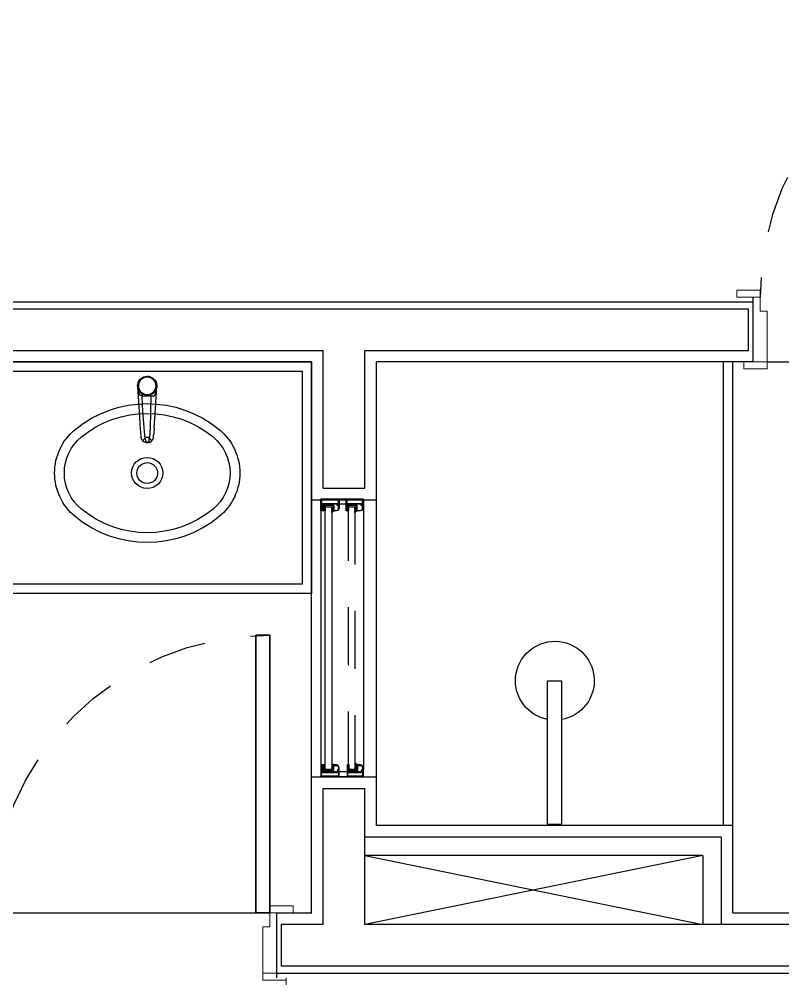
# Model space of a CAD drawing. Header units: millimetres. Extents: x 188.6 to 263.2, y 40.1 to 120.1.
# Drawn here: x 191.378 to 193.027, y 102.774 to 104.859 of the extents above; entities that cross this region are included whole.
import ezdxf

# ---------------------------------------------------------------- set-up
doc = ezdxf.new("R2010")
doc.units = ezdxf.units.MM
doc.linetypes.add('XREF-TIPO$0$HIDDEN', pattern=[0.375, 0.25, -0.125])
doc.linetypes.add('XREF-TIPO$0$HIDDEN2', pattern=[0.1875, 0.125, -0.0625])
doc.layers.add('ARQ', color=8, linetype='Continuous')

# ---------------------------------------------------------------- blocks, each defined once
blk = doc.blocks.new('XREF-TIPO$0$L59_p')
at = {"color": 252}
blk.add_lwpolyline([(0.1556, 0.0941, 0.358974), (-0.1556, 0.0941, 0.471698), (-0.1556, -0.0941, 0.358974), (0.1556, -0.0941, 0.471698)], format="xyb", close=True, dxfattribs=at)
for points in [[(0.1422, 0.0779, 0.358974), (-0.1422, 0.0779, 0.471698), (-0.1422, -0.0779, 0.358974), (0.1422, -0.0779, 0.471698)], [(0, 0.0225, 1), (0, -0.0225, 1)]]:
    blk.add_lwpolyline(points, format="xyb", close=True)
blk.add_lwpolyline([(0.0335, 0, 336.274616), (0.0335, -0.0004)], format="xyb")
blk = doc.blocks.new('XREF-TIPO$0$1198c35_p')
for p, q in [((-0.0114, 0.0111), (-0.0114, 0.0115)), ((-0.0114, 0.0111), (-0.0114, 0.0111)), ((0.0297, 0.0128), (0.0297, 0.0128)), ((0.0297, 0.0126), (0.0297, 0.0127)), ((0.004, -0.0054), (0.004, -0.0073)), ((0.004, -0.0054), (0.0141, -0.0054)), ((0.0141, -0.0073), (0.004, -0.0073)), ((0.0141, -0.0054), (0.0141, -0.0073)), ((0.0054, -0.0974), (0.0128, -0.0974)), ((0.0226, -0.0968), (0.0226, -0.097)), ((0.0061, -0.1075), (0.0121, -0.1075))]:
    blk.add_line(p, q)
for points in [[(-0.0077, -0.0516, 0), (-0.0078, -0.0508, 0), (-0.0078, -0.0496, 0), (-0.0079, -0.0488, 0), (-0.008, -0.0479, 0), (-0.008, -0.0476, 0), (-0.008, -0.0474, 0), (-0.008, -0.0471, 0), (-0.008, -0.0468, 0), (-0.008, -0.0466, 0), (-0.0081, -0.0463, 0), (-0.0082, -0.0435, 0), (-0.0084, -0.0409, 0), (-0.0086, -0.0384, 0), (-0.0087, -0.0361, 0), (-0.0088, -0.0347, 0), (-0.0089, -0.033, 0), (-0.009, -0.0313, 0), (-0.0091, -0.0297, 0), (-0.0092, -0.0281, 0), (-0.0094, -0.0246, 0), (-0.0096, -0.0211, 0), (-0.0098, -0.0177, 0), (-0.01, -0.0141, 0), (-0.0104, -0.0076, 0), (-0.0108, -0.0012, 0), (-0.0111, 0.005, 0), (-0.0114, 0.0111, 0)], [(-0.0088, -0.0025, 0), (-0.0096, 0.0002, 0), (-0.0102, 0.003, 0), (-0.0109, 0.0065, 0), (-0.0112, 0.0086, 0), (-0.0113, 0.0098, 0), (-0.0114, 0.0105, 0), (-0.0114, 0.0108, 0), (-0.0114, 0.0108, 0), (-0.0114, 0.0109, 0), (-0.0114, 0.011, 0), (-0.0114, 0.011, 0), (-0.0114, 0.0111, 0), (-0.0114, 0.0111, 0), (-0.0114, 0.0111, 0), (-0.0114, 0.0111, 0), (-0.0114, 0.0111, 0), (-0.0114, 0.0111, 0)], [(-0.0086, 0.0036, 0), (-0.0081, 0.0025, 0), (-0.0079, 0.0012, 0), (-0.008, -0.0002, 0), (-0.0084, -0.0016, 0), (-0.0088, -0.0025, 0)], [(-0.0086, 0.0036, 0), (-0.0082, 0.0029, 0), (-0.0075, 0.0019, 0), (-0.0067, 0.001, 0), (-0.0058, 0, 0), (-0.0047, -0.0009, 0), (-0.0035, -0.0019, 0), (-0.0023, -0.0027, 0), (-0.0014, -0.0033, 0), (-0.0005, -0.0037, 0), (0.0005, -0.0042, 0), (0.0014, -0.0046, 0)], [(0.0194, -0.0033, 0), (0.0205, -0.0026, 0), (0.022, -0.0016, 0), (0.0233, -0.0004, 0), (0.0242, 0.0004, 0), (0.0251, 0.0013, 0), (0.0257, 0.0022, 0), (0.0264, 0.0031, 0), (0.027, 0.0042, 0), (0.0277, 0.0053, 0)], [(0.0279, 0.0002, 0), (0.0277, -0.0007, 0), (0.0274, -0.0016, 0), (0.0271, -0.0024, 0), (0.0267, -0.0032, 0), (0.0264, -0.0037, 0), (0.026, -0.0042, 0), (0.0258, -0.0045, 0), (0.0255, -0.0047, 0), (0.0252, -0.005, 0), (0.0248, -0.0052, 0), (0.0244, -0.0054, 0), (0.0242, -0.0055, 0), (0.0239, -0.0056, 0), (0.0236, -0.0057, 0), (0.0232, -0.0058, 0), (0.0227, -0.0059, 0), (0.0221, -0.006, 0), (0.0217, -0.006, 0), (0.0213, -0.0061, 0), (0.0209, -0.0062, 0), (0.0208, -0.0063, 0), (0.0206, -0.0063, 0), (0.0204, -0.0064, 0), (0.0203, -0.0065, 0)], [(0.0297, 0.0125, 0), (0.0285, -0.0088, 0), (0.0273, -0.0301, 0), (0.0259, -0.0514, 0), (0.0247, -0.0689, 0), (0.0234, -0.0865, 0), (0.0227, -0.0952, 0), (0.0226, -0.0962, 0), (0.0226, -0.0966, 0), (0.0226, -0.0968, 0)], [(0.0277, 0.0053, 0), (0.0273, 0.0042, 0), (0.0272, 0.0029, 0), (0.0274, 0.0015, 0), (0.0279, 0.0002, 0)], [(0.0297, 0.0125, 0), (0.0297, 0.0125, 0), (0.0297, 0.0125, 0), (0.0297, 0.0125, 0), (0.0297, 0.0125, 0), (0.0297, 0.0125, 0), (0.0297, 0.0125, 0), (0.0297, 0.0125, 0), (0.0297, 0.0124, 0), (0.0297, 0.0124, 0), (0.0297, 0.0123, 0), (0.0296, 0.0123, 0), (0.0296, 0.0121, 0), (0.0296, 0.0112, 0), (0.0295, 0.0103, 0), (0.0291, 0.0066, 0), (0.0285, 0.0029, 0), (0.0279, 0.0002, 0)], [(0.0011, -0.0071, 0), (0.0011, -0.0071, 0), (0.001, -0.0071, 0), (0.0008, -0.0071, 0), (0.0006, -0.0071, 0), (0.0003, -0.0071, 0), (0, -0.0071, 0), (-0.0008, -0.0073, 0), (-0.0016, -0.0074, 0), (-0.0021, -0.0075, 0), (-0.0027, -0.0075, 0), (-0.003, -0.0076, 0), (-0.0034, -0.0076, 0), (-0.0037, -0.0076, 0), (-0.004, -0.0075, 0), (-0.0042, -0.0075, 0), (-0.0045, -0.0074, 0), (-0.0048, -0.0074, 0), (-0.0051, -0.0073, 0), (-0.0055, -0.0071, 0), (-0.0059, -0.0069, 0), (-0.0061, -0.0067, 0), (-0.0064, -0.0066, 0), (-0.0067, -0.0062, 0), (-0.0071, -0.0059, 0), (-0.0074, -0.0055, 0), (-0.0077, -0.0051, 0), (-0.008, -0.0044, 0), (-0.0084, -0.0037, 0), (-0.0086, -0.0031, 0), (-0.0088, -0.0025, 0)], [(0.0011, -0.0071, 0), (0.0012, -0.0103, 0), (0.0013, -0.0136, 0), (0.0014, -0.0172, 0), (0.0015, -0.021, 0), (0.0016, -0.0245, 0), (0.0017, -0.0281, 0), (0.0017, -0.0293, 0), (0.0017, -0.0303, 0), (0.0017, -0.0312, 0), (0.0017, -0.0322, 0), (0.0018, -0.0332, 0), (0.0019, -0.0389, 0), (0.002, -0.0445, 0), (0.002, -0.0456, 0), (0.002, -0.0467, 0), (0.002, -0.0478, 0), (0.0021, -0.049, 0), (0.0021, -0.0501, 0), (0.0021, -0.0512, 0), (0.0021, -0.0523, 0), (0.0022, -0.0534, 0), (0.0023, -0.0572, 0), (0.0024, -0.0609, 0), (0.0025, -0.0645, 0), (0.0026, -0.0679, 0), (0.0027, -0.0708, 0), (0.0028, -0.0735, 0), (0.0028, -0.0742, 0), (0.0028, -0.0749, 0), (0.0029, -0.0756, 0), (0.0029, -0.0763, 0), (0.0029, -0.077, 0), (0.0029, -0.0777, 0), (0.003, -0.0798, 0), (0.0031, -0.0818, 0), (0.0032, -0.0839, 0), (0.0033, -0.0859, 0), (0.0035, -0.0879, 0), (0.0036, -0.0898, 0), (0.0036, -0.0902, 0), (0.0036, -0.0906, 0), (0.0036, -0.091, 0), (0.0037, -0.0914, 0), (0.0037, -0.0917, 0), (0.0037, -0.0921, 0), (0.0037, -0.0925, 0), (0.0038, -0.0929, 0), (0.0038, -0.0933, 0), (0.0038, -0.0936, 0), (0.0038, -0.0939, 0), (0.0039, -0.0942, 0), (0.0039, -0.0944, 0), (0.0039, -0.0946, 0), (0.0039, -0.0948, 0), (0.004, -0.095, 0), (0.004, -0.0952, 0), (0.0041, -0.0953, 0), (0.0041, -0.0955, 0), (0.0042, -0.0956, 0), (0.0043, -0.096, 0), (0.0045, -0.0963, 0), (0.0047, -0.0966, 0), (0.0049, -0.0969, 0), (0.0051, -0.0971, 0), (0.0054, -0.0974, 0)], [(0.0128, -0.0974, 0), (0.0131, -0.0971, 0), (0.0134, -0.0967, 0), (0.0136, -0.0964, 0), (0.0138, -0.096, 0), (0.014, -0.0957, 0), (0.0141, -0.0954, 0), (0.0143, -0.0948, 0), (0.0144, -0.0943, 0), (0.0144, -0.0937, 0), (0.0144, -0.0931, 0), (0.0151, -0.0844, 0), (0.0164, -0.0669, 0), (0.0176, -0.0494, 0), (0.019, -0.028, 0), (0.0203, -0.0065, 0)], [(0.0203, -0.0065, 0), (0.0188, -0.0069, 0), (0.0173, -0.0071, 0), (0.0157, -0.0072, 0), (0.0141, -0.0073, 0)], [(0.0194, -0.0033, 0), (0.0199, -0.0051, 0), (0.0203, -0.0065, 0)], [(-0.0058, -0.0785, 0), (-0.0059, -0.0776, 0), (-0.0059, -0.0772, 0), (-0.006, -0.0767, 0), (-0.006, -0.0762, 0), (-0.006, -0.0756, 0), (-0.0061, -0.0751, 0), (-0.0061, -0.0748, 0), (-0.0061, -0.0745, 0), (-0.0061, -0.0742, 0), (-0.0063, -0.0726, 0), (-0.0064, -0.0709, 0), (-0.0065, -0.0691, 0), (-0.0066, -0.0672, 0), (-0.0068, -0.0652, 0), (-0.0069, -0.0632, 0), (-0.007, -0.0614, 0), (-0.0072, -0.0597, 0), (-0.0073, -0.0579, 0), (-0.0074, -0.0561, 0), (-0.0074, -0.0556, 0), (-0.0075, -0.0551, 0), (-0.0075, -0.0549, 0), (-0.0075, -0.0548, 0), (-0.0075, -0.0547, 0), (-0.0075, -0.0544, 0), (-0.0076, -0.054, 0), (-0.0076, -0.0534, 0), (-0.0076, -0.0527, 0), (-0.0077, -0.0518, 0), (-0.0077, -0.0516, 0)], [(-0.0039, -0.0992, 0), (-0.004, -0.0989, 0), (-0.0041, -0.0984, 0), (-0.0042, -0.0979, 0), (-0.0043, -0.0976, 0), (-0.0043, -0.0975, 0), (-0.0043, -0.0975, 0), (-0.0043, -0.0975, 0), (-0.0043, -0.0974, 0), (-0.0043, -0.0974, 0), (-0.0043, -0.0974, 0), (-0.0043, -0.0974, 0), (-0.0043, -0.0974, 0), (-0.0043, -0.0974, 0), (-0.0043, -0.0974, 0), (-0.0043, -0.0974, 0), (-0.0045, -0.0962, 0), (-0.0045, -0.0954, 0), (-0.0046, -0.0947, 0), (-0.0046, -0.0939, 0), (-0.0047, -0.0932, 0), (-0.0048, -0.0925, 0), (-0.0048, -0.0918, 0), (-0.0049, -0.0913, 0), (-0.0049, -0.0907, 0), (-0.0049, -0.0902, 0), (-0.005, -0.0897, 0)], [(-0.0002, -0.1049, 0), (-0.001, -0.1041, 0), (-0.0018, -0.1032, 0), (-0.0024, -0.1023, 0), (-0.003, -0.1014, 0), (-0.0033, -0.1007, 0), (-0.0036, -0.1001, 0), (-0.0038, -0.0994, 0), (-0.0039, -0.0992, 0)], [(0.0054, -0.0974, 0), (0.005, -0.0977, 0), (0.0047, -0.0981, 0), (0.0043, -0.0985, 0), (0.0039, -0.099, 0), (0.0035, -0.0994, 0), (0.0032, -0.0998, 0), (0.0028, -0.1003, 0), (0.0024, -0.1007, 0), (0.0021, -0.1011, 0), (0.0017, -0.1015, 0), (0.0014, -0.1019, 0), (0.0011, -0.1023, 0), (0.0009, -0.1027, 0), (0.0006, -0.103, 0), (0.0004, -0.1034, 0), (0.0002, -0.1036, 0), (0.0001, -0.1039, 0), (-0.0001, -0.1041, 0), (-0.0002, -0.1043, 0), (-0.0002, -0.1045, 0), (-0.0003, -0.1046, 0), (-0.0003, -0.1048, 0), (-0.0003, -0.1048, 0), (-0.0002, -0.1049, 0)], [(0.0054, -0.0974, 0), (0.0054, -0.0981, 0), (0.0055, -0.0988, 0), (0.0055, -0.0996, 0), (0.0056, -0.1003, 0), (0.0056, -0.101, 0), (0.0057, -0.1016, 0), (0.0057, -0.1023, 0), (0.0057, -0.103, 0), (0.0058, -0.1036, 0), (0.0058, -0.1042, 0), (0.0059, -0.1046, 0), (0.0059, -0.105, 0), (0.0059, -0.1054, 0), (0.0059, -0.1058, 0), (0.006, -0.1063, 0), (0.006, -0.1066, 0), (0.006, -0.1069, 0), (0.0061, -0.1072, 0), (0.0061, -0.1074, 0), (0.0061, -0.1075, 0)], [(0.0121, -0.1075, 0), (0.0121, -0.1074, 0), (0.0121, -0.1072, 0), (0.0121, -0.107, 0), (0.0121, -0.1068, 0), (0.0122, -0.1065, 0), (0.0122, -0.1061, 0), (0.0122, -0.1057, 0), (0.0123, -0.1052, 0), (0.0123, -0.1047, 0), (0.0123, -0.1042, 0), (0.0124, -0.1036, 0), (0.0124, -0.103, 0), (0.0125, -0.1024, 0), (0.0125, -0.102, 0), (0.0125, -0.1013, 0), (0.0126, -0.1005, 0), (0.0126, -0.0998, 0), (0.0127, -0.0991, 0), (0.0127, -0.0986, 0), (0.0127, -0.098, 0), (0.0128, -0.0974, 0)], [(0.0128, -0.0974, 0), (0.0138, -0.0984, 0), (0.0147, -0.0995, 0), (0.0156, -0.1005, 0), (0.0164, -0.1015, 0), (0.0171, -0.1025, 0), (0.0177, -0.1033, 0), (0.0181, -0.1039, 0), (0.0183, -0.1044, 0), (0.0184, -0.1048, 0), (0.0184, -0.1049, 0)], [(0.0222, -0.0989, 0), (0.0222, -0.0989, 0), (0.0219, -0.0997, 0), (0.0215, -0.1006, 0), (0.0211, -0.1014, 0), (0.0206, -0.1024, 0), (0.0199, -0.1033, 0), (0.0192, -0.1041, 0), (0.0184, -0.1049, 0)], [(0.0226, -0.097, 0), (0.0226, -0.097, 0), (0.0225, -0.0975, 0), (0.0224, -0.0979, 0), (0.0223, -0.0984, 0), (0.0222, -0.0989, 0), (0.0222, -0.0989, 0)], [(0.0061, -0.1075, 0), (0.0047, -0.1075, 0), (0.0033, -0.1071, 0), (0.0021, -0.1066, 0), (0.0015, -0.1063, 0)], [(0.0059, -0.1082, 0), (0.0056, -0.1081, 0), (0.005, -0.1079, 0), (0.0045, -0.1078, 0), (0.004, -0.1076, 0), (0.0036, -0.1074, 0), (0.003, -0.1071, 0), (0.0025, -0.1069, 0), (0.0021, -0.1066, 0)], [(0.0061, -0.1075, 0), (0.0064, -0.1077, 0), (0.0069, -0.1079, 0), (0.0072, -0.1081, 0), (0.0074, -0.1081, 0), (0.0077, -0.1082, 0), (0.0078, -0.1082, 0), (0.0079, -0.1083, 0), (0.008, -0.1083, 0), (0.0081, -0.1083, 0)], [(0.0081, -0.1083, 0), (0.0071, -0.1083, 0), (0.007, -0.1083, 0)], [(0.007, -0.1083, 0), (0.008, -0.1084, 0), (0.0088, -0.1085, 0), (0.0095, -0.1084, 0), (0.0103, -0.1084, 0), (0.011, -0.1084, 0)], [(0.0081, -0.1083, 0), (0.0082, -0.1083, 0), (0.0084, -0.1084, 0), (0.0085, -0.1084, 0), (0.0086, -0.1084, 0), (0.0087, -0.1084, 0), (0.0088, -0.1084, 0), (0.0089, -0.1084, 0), (0.0089, -0.1084, 0), (0.0089, -0.1084, 0), (0.009, -0.1084, 0), (0.009, -0.1084, 0), (0.0091, -0.1084, 0), (0.0091, -0.1084, 0), (0.0092, -0.1084, 0), (0.0092, -0.1084, 0), (0.0093, -0.1084, 0), (0.0094, -0.1084, 0), (0.0095, -0.1084, 0), (0.0096, -0.1084, 0), (0.0098, -0.1083, 0), (0.0101, -0.1083, 0)], [(0.0101, -0.1083, 0), (0.0102, -0.1083, 0), (0.0103, -0.1082, 0), (0.0104, -0.1082, 0), (0.0107, -0.1082, 0), (0.0109, -0.1081, 0), (0.0111, -0.108, 0), (0.0114, -0.1079, 0), (0.0116, -0.1078, 0), (0.0121, -0.1075, 0)], [(0.011, -0.1084, 0), (0.0101, -0.1083, 0)], [(0.0121, -0.1075, 0), (0.0135, -0.1075, 0), (0.0148, -0.1071, 0), (0.0161, -0.1066, 0), (0.0166, -0.1063, 0)], [(0.0184, -0.1049, 0), (0.018, -0.1053, 0), (0.0176, -0.1056, 0), (0.0172, -0.1059, 0), (0.0171, -0.106, 0), (0.017, -0.1061, 0), (0.0169, -0.1061, 0), (0.0168, -0.1062, 0), (0.0167, -0.1062, 0), (0.0167, -0.1062, 0), (0.0166, -0.1063, 0), (0.0166, -0.1063, 0), (0.0166, -0.1063, 0), (0.0166, -0.1063, 0)]]:
    blk.add_polyline3d(points)
blk.add_circle((0.0091, 0.0144), 0.0191)
for centre, radius, start, end in [((0.0091, 0.0144), 0.0207, 0, 211.2083), ((0.0091, 0.0144), 0.0204, 284.4666, 255.5334), ((0.0091, 0.0144), 0.0195, 0, 180), ((0.0091, 0.0144), 0.0195, 180, 0), ((0.0091, 0.0144), 0.0195, 180, 270), ((0.0091, 0.0144), 0.0195, 270, 0), ((0.0091, 0.0144), 0.0207, 334.1045, 0), ((-0.568, 0.0551), 0.5726, 353.7595, 354.015), ((0.0039, 0.0193), 0.0265, 264.0406, 270.134), ((0.009, 0.0145), 0.0205, 248.4737, 255.9324), ((0.0092, 0.0145), 0.0205, 284.0619, 300.0027), ((3.0095, 0.1438), 3.0235, 184.2155, 184.4292), ((0.0089, -0.095), 0.0135, 227.2407, 236.8896), ((0.0083, -0.0975), 0.0109, 257.2283, 263.0963), ((0.0098, -0.0976), 0.0109, 276.4456, 282.3614), ((0.0092, -0.0949), 0.0136, 282.4001, 303.0332)]:
    blk.add_arc(centre, radius, start, end)
blk = doc.blocks.new('XREF-TIPO$0$A$C2D591F4F')
at = {"color": 0}
blk.add_blockref('XREF-TIPO$0$L59_p', (0.2, 0.209), dxfattribs=at)
at = {"color": 0, "rotation": 180}
blk.add_blockref('XREF-TIPO$0$1198c35_p', (0.2091, 0.035), dxfattribs=at)
blk = doc.blocks.new('XREF-TIPO$0$A$C281A5909')
at = {"color": 0}
for p, q in [((0.05, 0.755), (0.08, 0.755)), ((0.05, 0.155), (0.05, 0.755)), ((0.08, 0.755), (0.05, 0.755)), ((0.05, 0.755), (0.05, 0.155)), ((0.08, 0.755), (0.08, 0.155)), ((0.08, 0.155), (0.08, 0.755)), ((0.035, 0.015), (0.035, 0.155)), ((0.08, 0.155), (0.05, 0.155)), ((0.05, 0.155), (0.08, 0.155)), ((0.65, 0.155), (0.08, 0.155)), ((0.665, 0.025), (0.665, 0.155))]:
    blk.add_line(p, q, dxfattribs=at)
at = {"color": 0, "lineweight": 13}
for p, q in [((0, 0.155), (0, 0.17)), ((0, 0.17), (0.05, 0.17)), ((0.65, 0.155), (0.65, 0.17)), ((0.65, 0.17), (0.7, 0.17)), ((0.7, 0.17), (0.7, 0.155)), ((0, 0.155), (0.05, 0.155)), ((0.05, 0.155), (0.035, 0.155)), ((0.05, 0.155), (0.05, 0.125)), ((0.665, 0.155), (0.65, 0.155)), ((0.65, 0.125), (0.65, 0.155)), ((0.65, 0.155), (0.7, 0.155)), ((0.05, 0.125), (0.065, 0.125)), ((0.065, 0.125), (0.065, 0.025)), ((0.635, 0.025), (0.635, 0.125)), ((0.635, 0.125), (0.65, 0.125)), ((0.065, 0.025), (0.015, 0.025)), ((0.035, 0.025), (0.065, 0.025)), ((0.065, 0.025), (0.065, 0.01)), ((0.635, 0.025), (0.665, 0.025)), ((0.635, 0.01), (0.635, 0.025)), ((0.685, 0.025), (0.635, 0.025)), ((0.685, 0.025), (0.685, 0.01)), ((0.015, 0), (0.015, 0.015)), ((0.065, 0.01), (0.015, 0.01)), ((0.685, 0.01), (0.635, 0.01))]:
    blk.add_line(p, q, dxfattribs=at)
at = {"color": 0, "linetype": 'XREF-TIPO$0$HIDDEN2'}
blk.add_arc((0.05, 0.155), 0.6, 0, 90, dxfattribs=at)
blk = doc.blocks.new('XREF-TIPO$0$CHUVEIRO')
at = {"color": 0}
for p, q in [((216.39, 104.5817), (216.39, 104.8912)), ((216.39, 104.8912), (216.42, 104.8912)), ((216.42, 104.8912), (216.42, 104.5817)), ((216.39, 104.5817), (216.42, 104.5817))]:
    blk.add_line(p, q, dxfattribs=at)
at = {"color": 0, "extrusion": (0, 0, -1)}
blk.add_ellipse((216.4058, 104.8916), major_axis=(-0.0851, 0), ratio=1, start_param=4.898771, end_param=10.827741, dxfattribs=at)
blk = doc.blocks.new('XREF-TIPO$0$Z$W@#1289')
h = blk.add_hatch()
h.set_pattern_fill('ANSI31', color=0, scale=0.0003, style=0)
h.paths.add_polyline_path([(-0.0352, 0.0907), (-0.0242, 0.0907), (-0.0242, 0.0824), (-0.0334, 0.0824), (-0.0352, 0.0824)])
h = blk.add_hatch()
h.set_pattern_fill('ANSI31', color=0, scale=0.0003, style=0)
h.paths.add_polyline_path([(0.5352, 0.0824), (0.5352, 0.0907), (0.5242, 0.0907), (0.5242, 0.0824)])
h = blk.add_hatch()
h.set_pattern_fill('ANSI31', color=0, scale=0.0003, style=0)
h.paths.add_polyline_path([(-0.0352, 0.0324), (-0.0352, 0.0357), (-0.0242, 0.0357), (-0.0242, 0.0324), (-0.0255, 0.0324)])
h = blk.add_hatch()
h.set_pattern_fill('ANSI31', color=0, scale=0.0003, style=0)
h.paths.add_polyline_path([(0.5242, 0.0305), (0.5242, 0.0338), (0.5352, 0.0338), (0.5352, 0.0305), (0.5338, 0.0305)])
at = {"color": 0}
for p, q in [((-0.05, 0), (-0.05, 0.0919)), ((-0.0242, 0.0919), (0.5242, 0.0919)), ((-0.0392, 0.0369), (-0.0392, 0.0519)), ((0.5392, 0.035), (0.5392, 0.0519)), ((0.55, 0.035), (0.55, 0.0519)), ((-0.0392, 0), (-0.0392, 0.0353)), ((-0.0392, 0), (0.5356, 0))]:
    blk.add_line(p, q, dxfattribs=at)
for points in [[(-0.0242, 0.0919), (-0.05, 0.0919), (-0.05, 0.0519), (-0.0356, 0.0519, 0.446841), (-0.0352, 0.0523), (-0.0352, 0.0526, 0.480957), (-0.0357, 0.0531), (-0.0362, 0.0531), (-0.0362, 0.0547, 0.329606), (-0.0365, 0.0551), (-0.0367, 0.0552), (-0.0371, 0.0552), (-0.0373, 0.0549), (-0.0373, 0.0535, -0.409991), (-0.0377, 0.0531), (-0.0388, 0.0531, -0.414214), (-0.0392, 0.0535), (-0.0392, 0.0903, -0.414214), (-0.0388, 0.0907), (-0.0377, 0.0907, -0.414214), (-0.0373, 0.0903), (-0.0373, 0.0833, 0.414214), (-0.0369, 0.0829), (-0.0366, 0.0829, 0.414214), (-0.0362, 0.0833), (-0.0362, 0.0903, -0.414214), (-0.0358, 0.0907), (-0.0242, 0.0907), (-0.0242, 0.0919)], [(0.5242, 0.0919), (0.55, 0.0919), (0.55, 0.0519), (0.5356, 0.0519, -0.446841), (0.5352, 0.0523), (0.5352, 0.0526, -0.480957), (0.5357, 0.0531), (0.5362, 0.0531), (0.5362, 0.0547, -0.329606), (0.5365, 0.0551), (0.5367, 0.0552), (0.5371, 0.0552), (0.5373, 0.0549), (0.5373, 0.0535, 0.409991), (0.5377, 0.0531), (0.5388, 0.0531, 0.414214), (0.5392, 0.0535), (0.5392, 0.0903, 0.414214), (0.5388, 0.0907), (0.5377, 0.0907, 0.414214), (0.5373, 0.0903), (0.5373, 0.0833, -0.414214), (0.5369, 0.0829), (0.5366, 0.0829, -0.414214), (0.5362, 0.0833), (0.5362, 0.0903, 0.414214), (0.5358, 0.0907), (0.5242, 0.0907), (0.5242, 0.0919)], [(-0.0242, 0.0369), (-0.05, 0.0369), (-0.05, 0), (-0.0356, 0, 0.446841), (-0.0352, 0.0004), (-0.0352, 0.0007, 0.480957), (-0.0357, 0.0012), (-0.0362, 0.0012), (-0.0362, 0.0028, 0.329606), (-0.0365, 0.0032), (-0.0367, 0.0033), (-0.0371, 0.0033), (-0.0373, 0.003), (-0.0373, 0.0016, -0.409991), (-0.0377, 0.0012), (-0.0388, 0.0012, -0.414214), (-0.0392, 0.0016), (-0.0392, 0.0353, -0.414214), (-0.0388, 0.0357), (-0.0377, 0.0357, -0.414214), (-0.0373, 0.0353), (-0.0373, 0.0333, 0.414214), (-0.0369, 0.0329), (-0.0366, 0.0329, 0.414214), (-0.0362, 0.0333), (-0.0362, 0.0353, -0.414214), (-0.0358, 0.0357), (-0.0242, 0.0357), (-0.0242, 0.0369)], [(0.5242, 0.035), (0.55, 0.035), (0.55, 0), (0.5356, 0, -0.446841), (0.5352, 0.0004), (0.5352, 0.0007, -0.480957), (0.5357, 0.0012), (0.5362, 0.0012), (0.5362, 0.0028, -0.329606), (0.5365, 0.0032), (0.5367, 0.0033), (0.5371, 0.0033), (0.5373, 0.003), (0.5373, 0.0016, 0.409991), (0.5377, 0.0012), (0.5388, 0.0012, 0.414214), (0.5392, 0.0016), (0.5392, 0.0334, 0.414214), (0.5388, 0.0338), (0.5377, 0.0338, 0.414214), (0.5373, 0.0334), (0.5373, 0.0314, -0.414214), (0.5369, 0.031), (0.5366, 0.031, -0.414214), (0.5362, 0.0314), (0.5362, 0.0334, 0.414214), (0.5358, 0.0338), (0.5242, 0.0338), (0.5242, 0.035)]]:
    blk.add_lwpolyline(points, format="xyb", dxfattribs=at)
for points in [[(-0.0489, 0.0907), (-0.0403, 0.0907), (-0.0403, 0.0532), (-0.0489, 0.0532), (-0.0489, 0.0907)], [(-0.0486, 0.0904), (-0.0406, 0.0904), (-0.0406, 0.0535), (-0.0486, 0.0535)], [(-0.0242, 0.0907), (-0.0352, 0.0907), (-0.0352, 0.0824), (-0.0242, 0.0824)], [(0.5242, 0.0907), (0.5352, 0.0907), (0.5352, 0.0824), (0.5242, 0.0824)], [(0.5489, 0.0907), (0.5403, 0.0907), (0.5403, 0.0532), (0.5489, 0.0532), (0.5489, 0.0907)], [(0.5486, 0.0904), (0.5406, 0.0904), (0.5406, 0.0535), (0.5486, 0.0535)], [(-0.0334, 0.0684), (0.5338, 0.0684), (0.5338, 0.0824), (-0.0334, 0.0824)], [(-0.0489, 0.0357), (-0.0403, 0.0357), (-0.0403, 0.0013), (-0.0489, 0.0013), (-0.0489, 0.0357)], [(-0.0486, 0.0354), (-0.0406, 0.0354), (-0.0406, 0.0016), (-0.0486, 0.0016)], [(-0.0242, 0.0357), (-0.0352, 0.0357), (-0.0352, 0.0324), (-0.0242, 0.0324)], [(0.5242, 0.0338), (0.5352, 0.0338), (0.5352, 0.0305), (0.5242, 0.0305)], [(0.5489, 0.0338), (0.5403, 0.0338), (0.5403, 0.0013), (0.5489, 0.0013), (0.5489, 0.0338)], [(0.5486, 0.0335), (0.5406, 0.0335), (0.5406, 0.0016), (0.5486, 0.0016)]]:
    blk.add_lwpolyline(points, close=True, dxfattribs=at)
for points in [[(-0.0242, 0.0581), (-0.0242, 0.0654), (-0.0243, 0.0656), (-0.0246, 0.0658), (-0.0248, 0.0658), (-0.0251, 0.0656), (-0.0252, 0.0654), (-0.0252, 0.0648), (-0.0352, 0.0648), (-0.0359, 0.065), (-0.0362, 0.0658), (-0.0362, 0.0818), (-0.0365, 0.0825), (-0.0376, 0.0829), (-0.0378, 0.0834), (-0.0375, 0.0835), (-0.0374, 0.0838), (-0.0376, 0.0892), (-0.038, 0.0894), (-0.0383, 0.0894), (-0.0387, 0.0892), (-0.0388, 0.0839), (-0.0388, 0.0834), (-0.0383, 0.0822), (-0.0372, 0.0818), (-0.0372, 0.0658), (-0.0366, 0.0643), (-0.0352, 0.0638), (-0.0256, 0.0638), (-0.0253, 0.0636), (-0.0252, 0.0634), (-0.0252, 0.0581), (-0.0259, 0.0558), (-0.0276, 0.0544), (-0.0307, 0.0534), (-0.0338, 0.0529), (-0.0341, 0.053), (-0.0342, 0.0533), (-0.0342, 0.0539), (-0.0345, 0.0548), (-0.0352, 0.0556), (-0.0361, 0.0561), (-0.0364, 0.0562), (-0.0366, 0.0563), (-0.0384, 0.0563), (-0.0387, 0.0561), (-0.0388, 0.0557), (-0.0386, 0.0554), (-0.0378, 0.055), (-0.0376, 0.055), (-0.0374, 0.055), (-0.037, 0.0553), (-0.0366, 0.0553), (-0.0358, 0.0548), (-0.0356, 0.0545), (-0.0356, 0.0542), (-0.0362, 0.0539), (-0.0362, 0.0536), (-0.0361, 0.0534), (-0.0358, 0.0533), (-0.0352, 0.0533), (-0.0352, 0.0523), (-0.0351, 0.052), (-0.0348, 0.0519), (-0.0309, 0.0523), (-0.0272, 0.0535), (-0.025, 0.0553), (-0.0242, 0.0581)], [(0.5242, 0.0581), (0.5242, 0.0654), (0.5243, 0.0656), (0.5246, 0.0658), (0.5248, 0.0658), (0.5251, 0.0656), (0.5252, 0.0654), (0.5252, 0.0648), (0.5352, 0.0648), (0.5359, 0.065), (0.5362, 0.0658), (0.5362, 0.0818), (0.5365, 0.0825), (0.5376, 0.0829), (0.5378, 0.0834), (0.5375, 0.0835), (0.5374, 0.0838), (0.5376, 0.0892), (0.538, 0.0894), (0.5383, 0.0894), (0.5387, 0.0892), (0.5388, 0.0839), (0.5388, 0.0834), (0.5383, 0.0822), (0.5372, 0.0818), (0.5372, 0.0658), (0.5366, 0.0643), (0.5352, 0.0638), (0.5256, 0.0638), (0.5253, 0.0636), (0.5252, 0.0634), (0.5252, 0.0581), (0.5259, 0.0558), (0.5276, 0.0544), (0.5307, 0.0534), (0.5338, 0.0529), (0.5341, 0.053), (0.5342, 0.0533), (0.5342, 0.0539), (0.5345, 0.0548), (0.5352, 0.0556), (0.5361, 0.0561), (0.5364, 0.0562), (0.5366, 0.0563), (0.5384, 0.0563), (0.5387, 0.0561), (0.5388, 0.0557), (0.5386, 0.0554), (0.5378, 0.055), (0.5376, 0.055), (0.5374, 0.055), (0.537, 0.0553), (0.5366, 0.0553), (0.5358, 0.0548), (0.5356, 0.0545), (0.5356, 0.0542), (0.5362, 0.0539), (0.5362, 0.0536), (0.5361, 0.0534), (0.5358, 0.0533), (0.5352, 0.0533), (0.5352, 0.0523), (0.5351, 0.052), (0.5348, 0.0519), (0.5309, 0.0523), (0.5272, 0.0535), (0.525, 0.0553), (0.5242, 0.0581)], [(-0.0316, 0.0673), (-0.031, 0.0675), (-0.0303, 0.0676), (-0.0301, 0.0677), (-0.03, 0.068), (-0.0302, 0.0683), (-0.0311, 0.0683), (-0.0321, 0.068), (-0.033, 0.0674), (-0.0331, 0.0672), (-0.0331, 0.067), (-0.0328, 0.0664), (-0.0321, 0.0662), (-0.0291, 0.0662), (-0.0289, 0.0661), (-0.0289, 0.066), (-0.0289, 0.0659), (-0.0288, 0.0658), (-0.0287, 0.0657), (-0.0259, 0.0657), (-0.0257, 0.0658), (-0.0257, 0.0659), (-0.0257, 0.066), (-0.0256, 0.0661), (-0.0255, 0.0662), (-0.0244, 0.0662), (-0.0242, 0.0662), (-0.0242, 0.066), (-0.0242, 0.0646), (-0.0241, 0.0643), (-0.0238, 0.0642), (-0.0236, 0.0643), (-0.0234, 0.0645), (-0.0229, 0.0664), (-0.0223, 0.0672), (-0.0211, 0.0676), (-0.021, 0.0678), (-0.021, 0.0682), (-0.0212, 0.0683), (-0.0224, 0.0683), (-0.0231, 0.0681), (-0.0237, 0.0674), (-0.0237, 0.0674), (-0.0239, 0.0673), (-0.0252, 0.0673), (-0.0245, 0.0675), (-0.0239, 0.0676), (-0.0236, 0.0677), (-0.0235, 0.068), (-0.0235, 0.0682), (-0.0236, 0.0683), (-0.0247, 0.0683), (-0.0257, 0.0679), (-0.0265, 0.0674), (-0.0266, 0.0673), (-0.0268, 0.0673), (-0.0286, 0.0673), (-0.0279, 0.0675), (-0.0272, 0.0676), (-0.0269, 0.0677), (-0.0268, 0.068), (-0.0269, 0.0683), (-0.0281, 0.0683), (-0.0291, 0.068), (-0.0299, 0.0674), (-0.03, 0.0673), (-0.0302, 0.0673), (-0.0316, 0.0673)], [(0.5316, 0.0673), (0.531, 0.0675), (0.5303, 0.0676), (0.5301, 0.0677), (0.53, 0.068), (0.5302, 0.0683), (0.5311, 0.0683), (0.5321, 0.068), (0.533, 0.0674), (0.5331, 0.0672), (0.5331, 0.067), (0.5328, 0.0664), (0.5321, 0.0662), (0.5291, 0.0662), (0.5289, 0.0661), (0.5289, 0.066), (0.5289, 0.0659), (0.5288, 0.0658), (0.5287, 0.0657), (0.5259, 0.0657), (0.5257, 0.0658), (0.5257, 0.0659), (0.5257, 0.066), (0.5256, 0.0661), (0.5255, 0.0662), (0.5244, 0.0662), (0.5242, 0.0662), (0.5242, 0.066), (0.5242, 0.0646), (0.5241, 0.0643), (0.5238, 0.0642), (0.5236, 0.0643), (0.5234, 0.0645), (0.5229, 0.0664), (0.5223, 0.0672), (0.5211, 0.0676), (0.521, 0.0678), (0.521, 0.0682), (0.5212, 0.0683), (0.5224, 0.0683), (0.5231, 0.0681), (0.5237, 0.0674), (0.5237, 0.0674), (0.5239, 0.0673), (0.5252, 0.0673), (0.5245, 0.0675), (0.5239, 0.0676), (0.5236, 0.0677), (0.5235, 0.068), (0.5235, 0.0682), (0.5236, 0.0683), (0.5247, 0.0683), (0.5257, 0.0679), (0.5265, 0.0674), (0.5266, 0.0673), (0.5268, 0.0673), (0.5286, 0.0673), (0.5279, 0.0675), (0.5272, 0.0676), (0.5269, 0.0677), (0.5268, 0.068), (0.5269, 0.0683), (0.5281, 0.0683), (0.5291, 0.068), (0.5299, 0.0674), (0.53, 0.0673), (0.5302, 0.0673), (0.5316, 0.0673)], [(-0.0242, 0.0062), (-0.0242, 0.0154), (-0.0243, 0.0156), (-0.0246, 0.0158), (-0.0248, 0.0158), (-0.0251, 0.0156), (-0.0252, 0.0154), (-0.0252, 0.0148), (-0.0352, 0.0148), (-0.0359, 0.015), (-0.0362, 0.0158), (-0.0362, 0.0318), (-0.0365, 0.0325), (-0.0376, 0.0329), (-0.0378, 0.0334), (-0.0375, 0.0335), (-0.0374, 0.0338), (-0.0376, 0.0342), (-0.038, 0.0344), (-0.0383, 0.0344), (-0.0387, 0.0342), (-0.0388, 0.0339), (-0.0388, 0.0334), (-0.0383, 0.0322), (-0.0372, 0.0318), (-0.0372, 0.0158), (-0.0366, 0.0143), (-0.0352, 0.0138), (-0.0256, 0.0138), (-0.0253, 0.0136), (-0.0252, 0.0134), (-0.0252, 0.0062), (-0.0259, 0.0039), (-0.0276, 0.0025), (-0.0307, 0.0015), (-0.0338, 0.001), (-0.034, 0.0011), (-0.0342, 0.0014), (-0.0342, 0.002), (-0.0345, 0.0029), (-0.0352, 0.0037), (-0.0361, 0.0042), (-0.0364, 0.0043), (-0.0366, 0.0044), (-0.0384, 0.0044), (-0.0387, 0.0042), (-0.0388, 0.0038), (-0.0386, 0.0035), (-0.0378, 0.0031), (-0.0376, 0.0031), (-0.0374, 0.0031), (-0.037, 0.0034), (-0.0366, 0.0034), (-0.0358, 0.0029), (-0.0356, 0.0026), (-0.0356, 0.0023), (-0.0362, 0.002), (-0.0362, 0.0017), (-0.0361, 0.0015), (-0.0358, 0.0013), (-0.0352, 0.0013), (-0.0352, 0.0004), (-0.0351, 0.0001), (-0.0348, 0), (-0.0309, 0.0004), (-0.0272, 0.0016), (-0.025, 0.0034), (-0.0242, 0.0062)], [(0.5242, 0.0062), (0.5242, 0.0135), (0.5243, 0.0137), (0.5246, 0.0139), (0.5248, 0.0139), (0.5251, 0.0137), (0.5252, 0.0135), (0.5252, 0.0129), (0.5352, 0.0129), (0.5359, 0.0131), (0.5362, 0.0139), (0.5362, 0.0299), (0.5365, 0.0306), (0.5376, 0.031), (0.5378, 0.0315), (0.5375, 0.0316), (0.5374, 0.0319), (0.5376, 0.0323), (0.538, 0.0325), (0.5383, 0.0325), (0.5387, 0.0323), (0.5388, 0.032), (0.5388, 0.0315), (0.5383, 0.0303), (0.5372, 0.0299), (0.5372, 0.0139), (0.5366, 0.0124), (0.5352, 0.0119), (0.5256, 0.0119), (0.5253, 0.0117), (0.5252, 0.0115), (0.5252, 0.0062), (0.5259, 0.0039), (0.5276, 0.0025), (0.5307, 0.0015), (0.5338, 0.001), (0.5341, 0.0011), (0.5342, 0.0014), (0.5342, 0.002), (0.5345, 0.0029), (0.5352, 0.0037), (0.5361, 0.0042), (0.5364, 0.0043), (0.5366, 0.0044), (0.5384, 0.0044), (0.5387, 0.0042), (0.5388, 0.0038), (0.5386, 0.0035), (0.5378, 0.0031), (0.5376, 0.0031), (0.5374, 0.0031), (0.537, 0.0034), (0.5366, 0.0034), (0.5358, 0.0029), (0.5356, 0.0026), (0.5356, 0.0023), (0.5362, 0.002), (0.5362, 0.0017), (0.5361, 0.0015), (0.5358, 0.0013), (0.5352, 0.0013), (0.5352, 0.0004), (0.5351, 0.0001), (0.5348, 0), (0.5309, 0.0004), (0.5272, 0.0016), (0.525, 0.0034), (0.5242, 0.0062)], [(-0.0316, 0.0173), (-0.031, 0.0175), (-0.0303, 0.0176), (-0.0301, 0.0177), (-0.03, 0.018), (-0.0302, 0.0183), (-0.0311, 0.0183), (-0.0321, 0.018), (-0.033, 0.0174), (-0.0331, 0.0172), (-0.0331, 0.017), (-0.0328, 0.0164), (-0.0321, 0.0162), (-0.029, 0.0162), (-0.0289, 0.0161), (-0.0288, 0.016), (-0.0288, 0.0159), (-0.0288, 0.0158), (-0.0286, 0.0157), (-0.0258, 0.0157), (-0.0257, 0.0158), (-0.0256, 0.0159), (-0.0256, 0.016), (-0.0256, 0.0161), (-0.0254, 0.0162), (-0.0244, 0.0162), (-0.0242, 0.0162), (-0.0242, 0.016), (-0.0242, 0.0146), (-0.0241, 0.0143), (-0.0238, 0.0142), (-0.0236, 0.0143), (-0.0234, 0.0145), (-0.0229, 0.0164), (-0.0223, 0.0172), (-0.0211, 0.0176), (-0.021, 0.0178), (-0.021, 0.0182), (-0.0212, 0.0183), (-0.0224, 0.0183), (-0.0231, 0.0181), (-0.0237, 0.0174), (-0.0237, 0.0174), (-0.0239, 0.0173), (-0.0252, 0.0173), (-0.0245, 0.0175), (-0.0239, 0.0176), (-0.0236, 0.0177), (-0.0235, 0.018), (-0.0235, 0.0182), (-0.0236, 0.0183), (-0.0247, 0.0183), (-0.0257, 0.0179), (-0.0265, 0.0174), (-0.0266, 0.0173), (-0.0268, 0.0173), (-0.0286, 0.0173), (-0.0279, 0.0175), (-0.0272, 0.0176), (-0.0269, 0.0177), (-0.0268, 0.018), (-0.0269, 0.0183), (-0.0281, 0.0183), (-0.0291, 0.018), (-0.0299, 0.0174), (-0.03, 0.0173), (-0.0302, 0.0173), (-0.0316, 0.0173)], [(0.5316, 0.0154), (0.531, 0.0156), (0.5303, 0.0157), (0.5301, 0.0158), (0.53, 0.0161), (0.5302, 0.0164), (0.5311, 0.0164), (0.5321, 0.0161), (0.533, 0.0155), (0.5331, 0.0153), (0.5331, 0.0151), (0.5328, 0.0145), (0.5321, 0.0143), (0.529, 0.0143), (0.5289, 0.0142), (0.5288, 0.0141), (0.5288, 0.014), (0.5288, 0.0139), (0.5286, 0.0138), (0.5258, 0.0138), (0.5257, 0.0139), (0.5256, 0.014), (0.5256, 0.0141), (0.5256, 0.0142), (0.5254, 0.0143), (0.5244, 0.0143), (0.5242, 0.0142), (0.5242, 0.0141), (0.5242, 0.0127), (0.5241, 0.0124), (0.5238, 0.0123), (0.5236, 0.0124), (0.5234, 0.0126), (0.5229, 0.0145), (0.5223, 0.0153), (0.5211, 0.0157), (0.521, 0.0159), (0.521, 0.0162), (0.5212, 0.0164), (0.5224, 0.0164), (0.5231, 0.0161), (0.5237, 0.0155), (0.5237, 0.0155), (0.5239, 0.0154), (0.5252, 0.0154), (0.5245, 0.0156), (0.5239, 0.0157), (0.5236, 0.0158), (0.5235, 0.0161), (0.5235, 0.0163), (0.5236, 0.0164), (0.5247, 0.0164), (0.5257, 0.016), (0.5265, 0.0155), (0.5266, 0.0154), (0.5268, 0.0154), (0.5286, 0.0154), (0.5279, 0.0156), (0.5272, 0.0157), (0.5269, 0.0158), (0.5268, 0.0161), (0.5269, 0.0164), (0.5281, 0.0164), (0.5291, 0.0161), (0.5299, 0.0155), (0.53, 0.0154), (0.5302, 0.0154), (0.5316, 0.0154)]]:
    blk.add_lwpolyline(points, dxfattribs=at)
at = {"color": 0, "linetype": 'XREF-TIPO$0$HIDDEN', "ltscale": 0.5}
blk.add_lwpolyline([(-0.0334, 0.0184), (0.5338, 0.0184), (0.5338, 0.0324), (-0.0334, 0.0324)], close=True, dxfattribs=at)
blk = doc.blocks.new('A$C1BFF5DEF')
at = {"layer": 'ARQ', "color": 8, "lineweight": 13}
for p, q in [((-5.9108, -4.7801), (-5.9608, -4.7801)), ((-5.9608, -4.7801), (-5.9608, -4.7951)), ((-5.9108, -4.7951), (-5.9608, -4.7951)), ((-5.9108, -4.8251), (-5.9108, -4.7801)), ((-5.8958, -4.8251), (-5.9108, -4.8251)), ((-5.8958, -4.9501), (-5.8958, -4.8251)), ((-5.9458, -4.9351), (-5.9458, -4.9501)), ((-5.9458, -4.9351), (-5.8958, -4.9351)), ((-5.9458, -4.9501), (-5.8958, -4.9501))]:
    blk.add_line(p, q, dxfattribs=at)
at = {"layer": 'ARQ', "color": 8}
for p, q in [((-5.9258, -4.9351), (-5.9258, -4.7951)), ((-8.2196, -4.8051), (-5.9258, -4.8051)), ((-8.2347, -4.8201), (-5.9358, -4.8201)), ((-5.9358, -4.9101), (-5.9358, -4.8201)), ((-8.3246, -4.9101), (-6.8547, -4.9101)), ((-6.8547, -5.2076), (-6.8547, -4.9101)), ((-6.7647, -5.2076), (-6.7647, -4.9101)), ((-6.7647, -4.9101), (-5.9358, -4.9101)), ((-6.8797, -4.9351), (-8.3497, -4.9351)), ((-6.8797, -6.1262), (-6.8797, -4.9351)), ((-6.7397, -5.9362), (-6.7397, -4.9351)), ((-5.9258, -4.9351), (-6.7397, -4.9351)), ((-5.9897, -5.9362), (-5.9897, -4.9362)), ((-5.9697, -6.1251), (-5.9697, -4.9362)), ((-5.8958, -4.9351), (-5.3258, -4.9351)), ((-6.8547, -5.2076), (-6.7647, -5.2076)), ((-6.8797, -5.2326), (-6.7397, -5.2326)), ((-6.8797, -5.8312), (-6.7397, -5.8312)), ((-6.8547, -6.1501), (-6.8547, -5.8562)), ((-6.8547, -5.8562), (-6.7647, -5.8562)), ((-6.7647, -6.1501), (-6.7647, -5.8562)), ((-5.9697, -5.9362), (-6.7397, -5.9362)), ((-5.9947, -5.9612), (-6.7647, -5.9612)), ((-5.9947, -5.9612), (-5.9947, -6.1501)), ((-6.7647, -6.0012), (-6.0347, -6.1501)), ((-6.0347, -6.0012), (-6.7647, -6.1501)), ((-6.0347, -6.0012), (-6.7647, -6.0012)), ((-6.0347, -6.0012), (-6.0347, -6.1501)), ((-6.9547, -6.2551), (-6.9547, -6.1251)), ((-6.9547, -6.1251), (-6.8797, -6.1251)), ((-5.9697, -6.1251), (-4.5897, -6.1251)), ((-6.9447, -6.2401), (-6.9447, -6.1501)), ((-6.8547, -6.1501), (-6.9447, -6.1501)), ((-4.5647, -6.1501), (-6.7647, -6.1501)), ((-4.5647, -6.2401), (-6.9447, -6.2401)), ((-6.9547, -6.2551), (-4.5797, -6.2551))]:
    blk.add_line(p, q, dxfattribs=at)
for points in [[(-6.8797, -5.4351), (-7.9997, -5.4351), (-8.1497, -5.2351), (-8.3197, -5.2351), (-8.3197, -4.9351), (-6.8797, -4.9351)], [(-6.8997, -5.4151), (-7.9914, -5.4151), (-8.1414, -5.2151), (-8.2997, -5.2151), (-8.2997, -4.9551), (-6.8997, -4.9551)]]:
    blk.add_lwpolyline(points, close=True, dxfattribs=at)
at = {"layer": 'ARQ', "color": 8, "linetype": 'XREF-TIPO$0$HIDDEN2'}
blk.add_arc((-5.3108, -4.7951), 0.6, 90, 180, dxfattribs=at)
at = {"layer": 'ARQ', "color": 8, "extrusion": (0, 0, -1), "zscale": -1}
for name, p, rotation in [('XREF-TIPO$0$A$C2D591F4F', (7.4347, -4.9661), 180.0000045490019), ('XREF-TIPO$0$Z$W@#1289', (6.7678, -5.2812), 270)]:
    blk.add_blockref(name, p, dxfattribs=dict(at, rotation=rotation))
blk.add_blockref('XREF-TIPO$0$A$C281A5909', (6.9197, -6.2801), dxfattribs=at)
at = {"layer": 'ARQ', "color": 8}
blk.add_blockref('XREF-TIPO$0$CHUVEIRO', (-222.7599, -110.5152), dxfattribs=at)

msp = doc.modelspace()

# ---------------------------------------------------------------- block references
at = {"layer": 'ARQ'}
msp.add_blockref('A$C1BFF5DEF', (198.8891, 109.0543), dxfattribs=at)

doc.saveas('drawing.dxf')
